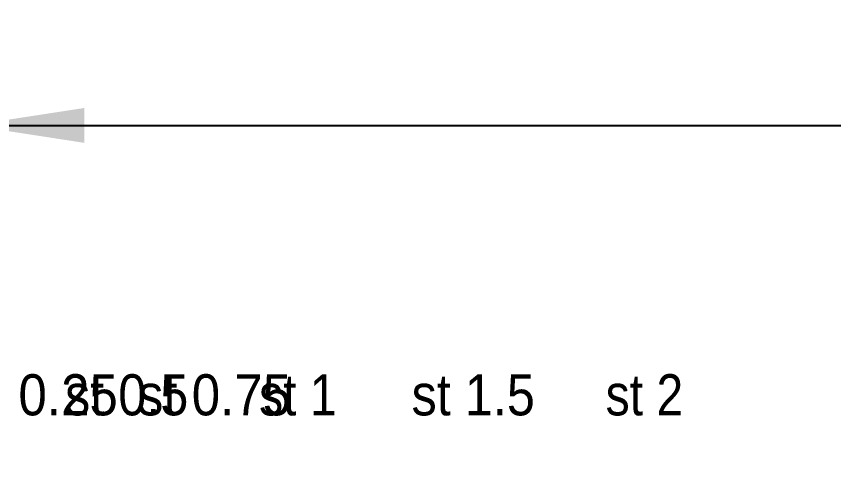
# Model space of a CAD drawing. Header units: millimetres. Extents: x -190954 to 154095, y 101 to 64253.
# Drawn here: x 26.92 to 50.73, y 155.12 to 168.84 of the extents above; entities that cross this region are included whole.
import ezdxf

# ---------------------------------------------------------------- set-up
doc = ezdxf.new("R2010")
doc.units = ezdxf.units.MM
doc.layers.add('GRID', color=179, linetype='Continuous')
doc.layers.add('WL20', color=179, linetype='Continuous')
doc.styles.add('SLDTEXTSTYLE0', font='TXT', dxfattribs={"width": 0.75})
doc.styles.add('SLDTEXTSTYLE2', font='TXT', dxfattribs={"width": 0.875})
doc.styles.add('SLDTEXTSTYLE3', font='TXT', dxfattribs={"width": 0.928571})
doc.styles.add('SLDTEXTSTYLE4', font='TXT', dxfattribs={"width": 0.916667})
doc.dimstyles.new('SLDDIMSTYLE0', dxfattribs={"dimtxt": 3.175, "dimasz": 3.302, "dimexe": 0, "dimexo": 0.0625, "dimgap": 0.79375, "dimtad": 0, "dimtih": 1, "dimtoh": 1, "dimlfac": 1500, "dimrnd": 1e-09, "dimzin": 4, "dimdsep": 46, "dimtxsty": 'SLDTEXTSTYLE0', "dimsah": 1, "dimcen": 0.09, "dimadec": 0, "dimazin": 1, "dimtfac": 1, "dimtofl": 0, "dimtmove": 0, "dimatfit": 3, "dimfxl": 0, "dimfrac": 2, "dimtolj": 1, "dimtzin": 12, "dimarcsym": 0})

# ---------------------------------------------------------------- blocks, each defined once
blk = doc.blocks.new('_D')
at = {"layer": 'WL20'}
for p, q in [((25.597, 126.417), (25.597, 168.839)), ((227.596, 126.417), (227.596, 168.839)), ((25.597, 165.664), (126.8, 165.664)), ((227.596, 165.664), (146.741, 165.664))]:
    blk.add_line(p, q, dxfattribs=at)
for points in [[(25.597, 165.664), (28.899, 165.156), (28.899, 166.172)], [(227.596, 165.664), (224.294, 166.172), (224.294, 165.156)]]:
    blk.add_solid(points, dxfattribs=at)
at = {"layer": 'WL20', "insert": (126.8, 167.237), "char_height": 3.175, "attachment_point": 1, "style": 'SLDTEXTSTYLE0'}
blk.add_mtext('302998.00', dxfattribs=at)

msp = doc.modelspace()

# ---------------------------------------------------------------- texts
at = {"layer": 'GRID', "color": 255, "char_height": 1.198504, "attachment_point": 1}
for s, insert, style in [('st 0.25', (25.4065991, 158.419676), 'SLDTEXTSTYLE3'), ('st 0.5', (28.3355331, 158.419676), 'SLDTEXTSTYLE4'), ('st 0.75', (30.4572631, 158.419676), 'SLDTEXTSTYLE3'), ('st 1', (33.9902764, 158.419676), 'SLDTEXTSTYLE2'), ('st 1.5', (38.4348677, 158.419676), 'SLDTEXTSTYLE4'), ('st 2', (44.0902751, 158.419676), 'SLDTEXTSTYLE2')]:
    msp.add_mtext(s, dxfattribs=dict(at, insert=insert, style=style))

# ---------------------------------------------------------------- dimensions: what is measured, and where the dimension line sits
at = {"layer": 'WL20'}
dim = msp.add_linear_dim(base=(25.5972687, 165.6644439), p1=(227.595936, 125.1466667), p2=(25.5972687, 125.1466667), dimstyle='SLDDIMSTYLE0', dxfattribs=at)
dim.commit()
dim.dimension.update_dxf_attribs({"geometry": '_D', "text_midpoint": (136.7707445, 165.6644439), "dimtype": 160})

doc.saveas('drawing.dxf')
